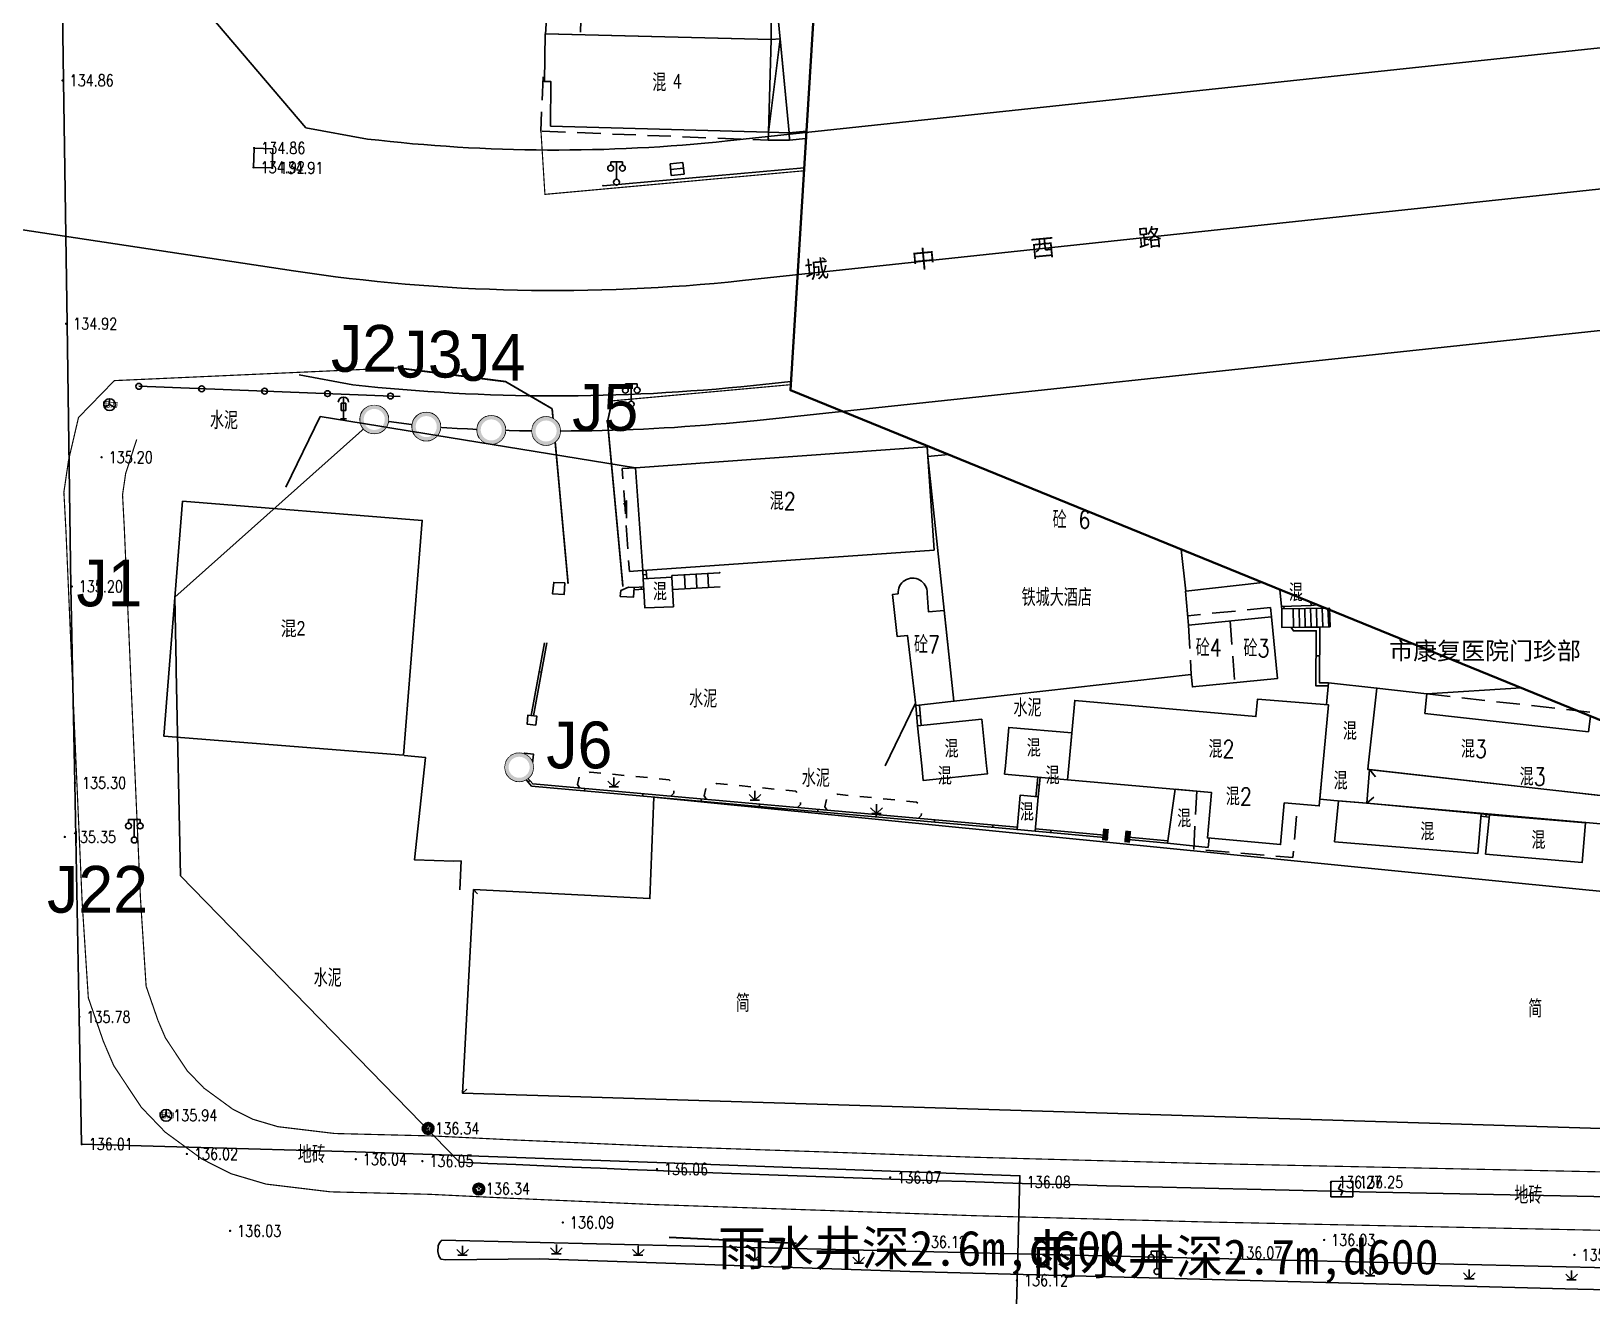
# Model space of a CAD drawing. Extents: x 529262 to 576451, y 2694391 to 2717535.
# Drawn here: x 565182.4 to 565315.7, y 2710207.3 to 2710315.3 of the extents above; entities that cross this region are included whole.
import ezdxf
from ezdxf.enums import TextEntityAlignment as Align
from ezdxf.xclip import XClip

# ---------------------------------------------------------------- set-up
doc = ezdxf.new("R2010")
doc.units = 0
doc.header["$XCLIPFRAME"] = 0
for name, pattern in [('ACAD_ISO12W100', [22, 12, -3, 0.5, -3, 0.5, -3]), ('CONTINOUS', [0]), ('X5', [3, 2, -1]), ('X6', [2, 1, -1])]:
    doc.linetypes.add(name, pattern=pattern)
doc.layers.add('ASSIST', color=7, linetype='Continuous', plot=False)
doc.layers.add('现状管道深度（物探资料）', color=2, linetype='Continuous', plot=False)
for name, color, linetype in [('COMPONENT', 8, 'Continuous'), ('DLDW', 8, 'Continuous'), ('DLSS', 4, 'Continuous'), ('GCD', 8, 'Continuous'), ('GXYZ', 8, 'Continuous'), ('JMD', 8, 'Continuous'), ('JZP', 1, 'Continuous'), ('PP-COM', 7, 'Continuous'), ('RD-中线', 40, 'Continuous'), ('RD-侧石线', 130, 'Continuous'), ('RD-红线', 7, 'Continuous'), ('ZBTZ', 8, 'Continuous'), ('ZJ', 7, 'Continuous'), ('污水管径标注_W10-', 202, 'Continuous')]:
    doc.layers.add(name, color=color, linetype=linetype)
doc.layers.add('控制界线1', color=30, linetype='ACAD_ISO12W100', lineweight=35)
doc.layers.add('规划人行道', color=130, linetype='CONTINOUS', lineweight=30)
doc.styles.add('HZ', font='rs.shx', dxfattribs={"width": 0.8, "bigfont": 'hztxt.shx'})
doc.styles.get("Standard").update_dxf_attribs({"font": '', "height": 2.5, "bigfont": 'smfs.shx'})
doc.styles.add('宋体', font='', dxfattribs={"width": 0.75})
doc.styles.add('等线体', font='simhei.ttf')
doc.styles.add('细等线体', font='', dxfattribs={"width": 0.8})
doc.styles.get('Standard').set_extended_font_data('FangSong_GB2312')
doc.styles.get('宋体').set_extended_font_data('SimSun')
doc.styles.get('细等线体').set_extended_font_data('FZXiDengXian-Z06S')

# ---------------------------------------------------------------- blocks, each defined once
blk = doc.blocks.new('JzpPoint')
at = {"layer": 'JZP', "linetype": 'Continuous'}
h = blk.add_hatch(color=7, dxfattribs=at)
edge = h.paths.add_edge_path()
edge.add_arc((0, 0), 0.05, 0, 360)
at = {"color": 7, "linetype": 'Continuous'}
for radius in [0.6, 0.45]:
    blk.add_circle((0, 0), radius, dxfattribs=at)
at = {"layer": 'JZP', "color": 7, "linetype": 'Continuous'}
blk.add_circle((0, 0), 0.05, dxfattribs=at)
at = {"color": 7, "linetype": 'Continuous'}
blk.add_wipeout([(0.6, 0), (0.599, 0.038), (0.595, 0.075), (0.589, 0.112), (0.581, 0.149), (0.571, 0.185), (0.558, 0.221), (0.543, 0.255), (0.526, 0.289), (0.507, 0.321), (0.485, 0.353), (0.462, 0.382), (0.437, 0.411), (0.411, 0.437), (0.382, 0.462), (0.353, 0.485), (0.321, 0.507), (0.289, 0.526), (0.255, 0.543), (0.221, 0.558), (0.185, 0.571), (0.149, 0.581), (0.112, 0.589), (0.075, 0.595), (0.038, 0.599), (0, 0.6), (-0.038, 0.599), (-0.075, 0.595), (-0.112, 0.589), (-0.149, 0.581), (-0.185, 0.571), (-0.221, 0.558), (-0.255, 0.543), (-0.289, 0.526), (-0.321, 0.507), (-0.353, 0.485), (-0.382, 0.462), (-0.411, 0.437), (-0.437, 0.411), (-0.462, 0.382), (-0.485, 0.353), (-0.507, 0.321), (-0.526, 0.289), (-0.543, 0.255), (-0.558, 0.221), (-0.571, 0.185), (-0.581, 0.149), (-0.589, 0.112), (-0.595, 0.075), (-0.599, 0.038), (-0.6, 0), (-0.599, -0.038), (-0.595, -0.075), (-0.589, -0.112), (-0.581, -0.149), (-0.571, -0.185), (-0.558, -0.221), (-0.543, -0.255), (-0.526, -0.289), (-0.507, -0.321), (-0.485, -0.353), (-0.462, -0.382), (-0.437, -0.411), (-0.411, -0.437), (-0.382, -0.462), (-0.353, -0.485), (-0.321, -0.507), (-0.289, -0.526), (-0.255, -0.543), (-0.221, -0.558), (-0.185, -0.571), (-0.149, -0.581), (-0.112, -0.589), (-0.075, -0.595), (-0.038, -0.599), (0, -0.6), (0.038, -0.599), (0.075, -0.595), (0.112, -0.589), (0.149, -0.581), (0.185, -0.571), (0.221, -0.558), (0.255, -0.543), (0.289, -0.526), (0.321, -0.507), (0.353, -0.485), (0.382, -0.462), (0.411, -0.437), (0.437, -0.411), (0.462, -0.382), (0.485, -0.353), (0.507, -0.321), (0.526, -0.289), (0.543, -0.255), (0.558, -0.221), (0.571, -0.185), (0.581, -0.149), (0.589, -0.112), (0.595, -0.075), (0.599, -0.038)], dxfattribs=at).dxf.layer = 'JZP'
at = {"layer": 'JZP', "linetype": 'Continuous'}
h = blk.add_hatch(color=7, dxfattribs=at)
edge = h.paths.add_edge_path()
edge.add_line((0, 0.45), (0, 0.6))
edge.add_arc((0, 0), 0.6, 90, 180)
edge.add_arc((0, 0), 0.6, 180, 360)
edge.add_arc((0, 0), 0.6, 0, 90)
edge.add_line((0, 0.6), (0, 0.45))
edge.add_arc((0, 0), 0.45, 0, 90, ccw=False)
edge.add_arc((0, 0), 0.45, -180, 0, ccw=False)
edge.add_arc((0, 0), 0.45, 90, 180, ccw=False)
blk = doc.blocks.new('A$C19FD0107')
at = {"layer": 'RD-中线', "color": 8}
blk.add_lwpolyline([(-5819, 15908.17), (-5793.21, 15904.27, 0.064158), (-5754.88, 15903.44), (-5549.42, 15925.37), (-5264.12, 15958.11)], format="xyb", dxfattribs=at)
at = {"layer": 'RD-红线', "color": 8}
for points in [[(-5792.16, 15916.49), (-5786.88, 15915.53, 0.055827), (-5756.16, 15915.37), (-5550.74, 15937.29), (-5290.79, 15967.13), (-5287.72, 15967.48)], [(-5786.31, 15891.58), (-5781.87, 15890.97, 0.043706), (-5753.61, 15891.5), (-5564.79, 15911.66)], [(-5802.87, 15852.6), (-5779.02, 15828.14, 0.394975)]]:
    blk.add_lwpolyline(points, format="xyb", dxfattribs=at)
at = {"layer": 'RD-红线', "color": 8, "linetype": 'Continuous'}
for points in [[(-5804.46, 15930.94), (-5792.16, 15916.49, 0.356504)], [(-5786.31, 15891.58), (-5803.35, 15876.41, 0.460921)]]:
    blk.add_lwpolyline(points, format="xyb", dxfattribs=at)
at = {"layer": 'RD-红线', "color": 8, "linetype": 'Continuous', "flags": 128}
blk.add_lwpolyline([(-5803.35, 15876.41), (-5803.23, 15870.61), (-5803.22, 15870.14), (-5802.87, 15852.6)], dxfattribs=at)
blk.add_lwpolyline([(-5779.02, 15828.14, 0.006446), (-5702.17, 15825.61), (-5574.94, 15823.06, -0.001406), (-5572.03, 15823), (-5568.34, 15823.82)], format="xyb", dxfattribs=at)
blk = doc.blocks.new('GC200')
at = {"linetype": 'Continuous', "const_width": 0.2, "flags": 128}
blk.add_lwpolyline([(-0.1, 0, 1), (0.1, 0, 1)], format="xyb", close=True, dxfattribs=at)
blk = doc.blocks.new('*U11')
at = {"linetype": 'Continuous'}
for points in [[(-1.14, -0.07), (-0.87, -0.76), (-1.13, 0.09)], [(-1.13, 0.09), (-0.73, -0.88), (-1.09, 0.24)], [(-0.73, -0.88), (-1.13, 0.09), (-0.87, -0.76)], [(-0.36, 0.24), (-0.55, 0.84), (-1.09, 0.24)], [(-0.73, 0.74), (-1.09, 0.24), (-0.55, 0.84)], [(-1.09, 0.24), (-0.73, 0.74), (-1.01, 0.43)], [(-0.5, -0.19), (-1.09, 0.24), (-0.73, -0.88)], [(-0.88, 0.6), (-1.01, 0.43), (-0.73, 0.74)], [(-0.55, 0.84), (-0.36, 0.24), (-0.35, 0.91)], [(-0.14, 0.93), (-0.35, 0.91), (-0.36, 0.24)], [(-0.14, 0.93), (0.09, 0.24), (0.07, 0.91)], [(0.81, 0.24), (0.07, 0.91), (0.09, 0.24)], [(0.07, 0.91), (0.81, 0.24), (0.27, 0.84)], [(0.22, -0.19), (0.45, -0.88), (0.81, 0.24)], [(0.73, 0.43), (0.27, 0.84), (0.81, 0.24)], [(0.27, 0.84), (0.73, 0.43), (0.45, 0.74)], [(0.6, 0.6), (0.45, 0.74), (0.73, 0.43)], [(0.59, -0.76), (0.81, 0.24), (0.45, -0.88)], [(0.81, 0.24), (0.59, -0.76), (0.85, 0.09)], [(0.7, -0.61), (0.85, 0.09), (0.59, -0.76)], [(0.85, 0.09), (0.7, -0.61), (0.86, -0.07)], [(-0.87, -0.76), (-1.14, -0.07), (-0.98, -0.61)], [(-1.12, -0.26), (-0.98, -0.61), (-1.14, -0.07)], [(-0.98, -0.61), (-1.12, -0.26), (-1.07, -0.44)], [(-0.73, -0.88), (-0.55, -0.98), (-0.14, -0.45)], [(-0.35, -1.05), (-0.14, -0.45), (-0.55, -0.98)], [(-0.14, -0.45), (-0.35, -1.05), (0.45, -0.88)], [(-0.14, -1.07), (0.45, -0.88), (-0.35, -1.05)], [(0.45, -0.88), (-0.14, -1.07), (0.27, -0.98)], [(0.07, -1.05), (0.27, -0.98), (-0.14, -1.07)], [(0.79, -0.44), (0.86, -0.07), (0.7, -0.61)], [(0.86, -0.07), (0.79, -0.44), (0.84, -0.26)]]:
    blk.add_solid(points, dxfattribs=at)
blk = doc.blocks.new('gcbj0112')
at = {"linetype": 'Continuous'}
for p, q in [((-1.09, 0.24), (-0.5, -0.19)), ((-0.36, 0.24), (-1.09, 0.24)), ((-0.14, 0.93), (-0.36, 0.24)), ((0.09, 0.24), (-0.14, 0.93)), ((0.81, 0.24), (0.09, 0.24)), ((0.22, -0.19), (0.81, 0.24)), ((-0.5, -0.19), (-0.73, -0.88)), ((-0.73, -0.88), (-0.14, -0.45)), ((-0.14, -0.45), (0.45, -0.88)), ((0.45, -0.88), (0.22, -0.19))]:
    blk.add_line(p, q, dxfattribs=at)
blk.add_circle((-0.14, -0.07), 1, dxfattribs=at)
for p in [(-1.09, 0.24), (-0.14, 0.93), (0.81, 0.24), (-0.73, -0.88), (0.45, -0.88)]:
    blk.add_point(p, dxfattribs=at)
blk.add_blockref('*U11', (0, 0), dxfattribs=at)
blk = doc.blocks.new('gcbj0107')
for q in [(-0.87, -0.5), (0, 1), (0.87, -0.5)]:
    blk.add_line((0, 0), q)
blk.add_circle((0, 0), 1)

msp = doc.modelspace()

# ---------------------------------------------------------------- linework, layer by layer
at = {"color": 8, "linetype": 'Continuous', "elevation": 24.55, "flags": 128}
msp.add_lwpolyline([(565214.223, 2710253.468), (565216.053, 2710253.314), (565215.121, 2710244.559), (565218.485, 2710244.458), (565219.09, 2710244.467), (565218.978, 2710241.991)], dxfattribs=at)
at = {"layer": 'ASSIST', "color": 252, "linetype": 'Continuous', "flags": 128}
for points in [[(565231.228, 2710302.148), (565248.394, 2710303.673)], [(565231.228, 2710302.148), (565248.394, 2710303.673)], [(565237.045, 2710303.021), (565238.142, 2710303.138)], [(565237.045, 2710303.021), (565238.142, 2710303.138)], [(565191.567, 2710285.012), (565213.888, 2710284.148)], [(565191.567, 2710285.012), (565213.888, 2710284.148)], [(565204.118, 2710276.388), (565207.067, 2710282.424)], [(565204.118, 2710276.388), (565207.067, 2710282.424)], [(565255.3, 2710252.594), (565257.908, 2710257.955)], [(565255.3, 2710252.594), (565257.908, 2710257.955)]]:
    msp.add_lwpolyline(points, dxfattribs=at)
msp.add_lwpolyline([(565293.323, 2710264.465), (565289.187, 2710264.404), (565289.172, 2710266.008), (565293.263, 2710266.054)], close=True, dxfattribs=at)
msp.add_lwpolyline([(565293.323, 2710264.465), (565289.187, 2710264.404), (565289.172, 2710266.008), (565293.263, 2710266.054)], close=True, dxfattribs=at)
at = {"layer": 'ASSIST', "color": 252, "linetype": 'Continuous', "elevation": 29.037, "flags": 128}
msp.add_lwpolyline([(565301.566, 2710258.738), (565309.626, 2710259.255)], dxfattribs=at)
msp.add_lwpolyline([(565301.566, 2710258.738), (565309.626, 2710259.255)], dxfattribs=at)
at = {"layer": 'ASSIST', "color": 252, "linetype": 'Continuous'}
msp.add_point((565231.228, 2710302.148), dxfattribs=at)
msp.add_point((565231.228, 2710302.148), dxfattribs=at)
at = {"layer": 'DLDW', "color": 252}
for p, q in [((565231.871, 2710303.892), (565231.871, 2710304.192)), ((565231.871, 2710304.192), (565232.871, 2710304.192)), ((565232.371, 2710302.692), (565232.371, 2710304.192)), ((565232.871, 2710304.192), (565232.871, 2710303.892)), ((565233.126, 2710284.93), (565233.126, 2710285.23)), ((565233.126, 2710285.23), (565234.126, 2710285.23)), ((565233.626, 2710283.73), (565233.626, 2710285.23)), ((565234.126, 2710285.23), (565234.126, 2710284.93)), ((565190.684, 2710247.709), (565190.684, 2710248.009)), ((565190.684, 2710248.009), (565191.684, 2710248.009)), ((565191.184, 2710246.509), (565191.184, 2710248.009)), ((565191.684, 2710248.009), (565191.684, 2710247.709)), ((565278.023, 2710210.844, 139.154), (565278.023, 2710211.144, 139.154)), ((565278.023, 2710211.144, 139.154), (565279.023, 2710211.144, 139.154)), ((565278.523, 2710209.644, 139.154), (565278.523, 2710211.144, 139.154)), ((565279.023, 2710211.144, 139.154), (565279.023, 2710210.844, 139.154))]:
    msp.add_line(p, q, dxfattribs=at)
at = {"layer": 'DLDW', "color": 252, "linetype": 'Continuous'}
for p, q in [((565236.939, 2710304.015), (565238.036, 2710304.132)), ((565237.045, 2710303.021), (565236.939, 2710304.015)), ((565236.992, 2710303.518), (565238.089, 2710303.635)), ((565238.142, 2710303.138), (565238.036, 2710304.132)), ((565209.047, 2710282.235, -661.449), (565209.047, 2710284.087, -661.449)), ((565208.797, 2710282.235, -661.449), (565209.297, 2710282.235, -661.449))]:
    msp.add_line(p, q, dxfattribs=at)
at = {"layer": 'DLDW', "color": 252, "linetype": 'Continuous', "elevation": -661.449}
msp.add_lwpolyline([(565208.854, 2710283.565), (565209.24, 2710283.565), (565209.24, 2710282.948), (565208.854, 2710282.948)], close=True, dxfattribs=at)
at = {"layer": 'DLDW', "color": 252}
for centre in [(565231.871, 2710303.642), (565232.871, 2710303.642), (565232.371, 2710302.442), (565233.126, 2710284.68), (565234.126, 2710284.68), (565233.626, 2710283.48), (565190.684, 2710247.459), (565191.684, 2710247.459), (565191.184, 2710246.259), (565278.023, 2710210.594, 139.154), (565278.523, 2710209.394, 139.154), (565279.023, 2710210.594, 139.154)]:
    msp.add_circle(centre, 0.25, dxfattribs=at)
at = {"layer": 'DLDW', "color": 252, "linetype": 'Continuous'}
msp.add_ellipse((565209.049, 2710283.648, -661.449), major_axis=(0.442, 0), ratio=1, start_param=0, end_param=3.1415926, dxfattribs=at)
at = {"layer": 'DLSS', "linetype": 'Continuous', "const_width": 0.1}
for points in [[(565225.916, 2710306.806), (565226.254, 2710301.407), (565248.378, 2710303.421)], [(565247.249, 2710285.152), (565231.99, 2710283.769)]]:
    msp.add_lwpolyline(points, dxfattribs=at)
at = {"layer": 'DLSS', "linetype": 'Continuous', "const_width": 0.15, "elevation": 135.147, "flags": 128}
msp.add_lwpolyline([(565231.99, 2710283.769), (565231.6, 2710281.989), (565232.914, 2710267.897)], dxfattribs=at)
at = {"layer": 'DLSS', "linetype": 'X6', "elevation": 135.744, "flags": 128}
for points in [[(565229.243, 2710250.693), (565229.04, 2710250.994), (565229.205, 2710251.735), (565230.11, 2710252.064), (565236.86, 2710251.406), (565237.289, 2710250.959), (565237.272, 2710250.254), (565236.993, 2710249.999)], [(565240.055, 2710249.725), (565239.858, 2710250.019), (565240.022, 2710250.759), (565240.928, 2710251.088), (565247.678, 2710250.43), (565248.107, 2710249.983), (565248.09, 2710249.278), (565247.818, 2710249.03)], [(565250.359, 2710248.803), (565250.166, 2710249.089), (565250.331, 2710249.83), (565251.236, 2710250.159), (565257.986, 2710249.501), (565258.415, 2710249.054), (565258.398, 2710248.349), (565258.134, 2710248.107)]]:
    msp.add_lwpolyline(points, dxfattribs=at)
at = {"layer": 'GXYZ', "linetype": 'Continuous', "flags": 128}
msp.add_lwpolyline([(565293.384, 2710217.096), (565295.239, 2710217.106), (565295.239, 2710215.791), (565293.384, 2710215.781)], close=True, dxfattribs=at)
msp.add_lwpolyline([(565294.218, 2710216.879), (565294.027, 2710216.467), (565294.409, 2710216.29), (565294.218, 2710215.879)], dxfattribs=at)
at = {"layer": 'JMD', "linetype": 'Continuous'}
for p, q in [((565246.346, 2710314.697), (565245.361, 2710306.712)), ((565234.628, 2710268.919, -4.091), (565234.927, 2710268.937, -4.091)), ((565241.167, 2710269.087, -4.091), (565237.085, 2710268.861, -4.091)), ((565238.171, 2710268.922, -4.091), (565238.237, 2710267.723, -4.091)), ((565239.17, 2710268.977, -4.091), (565239.236, 2710267.778, -4.091)), ((565240.168, 2710269.032, -4.091), (565240.234, 2710267.834, -4.091)), ((565234.481, 2710267.86), (565234.492, 2710267.66)), ((565241.233, 2710267.889, 131.56), (565237.151, 2710267.663, -4.091)), ((565289.172, 2710266.008), (565293.263, 2710266.054)), ((565289.187, 2710264.404), (565289.172, 2710266.008)), ((565290.187, 2710264.419), (565290.161, 2710266.019)), ((565290.687, 2710264.426), (565290.655, 2710266.025)), ((565291.187, 2710264.434), (565291.149, 2710266.03)), ((565291.687, 2710264.441), (565291.644, 2710266.036)), ((565292.187, 2710264.448), (565292.138, 2710266.041)), ((565292.687, 2710264.456), (565292.633, 2710266.047)), ((565293.186, 2710264.463), (565293.127, 2710266.052)), ((565293.323, 2710264.465), (565289.187, 2710264.404)), ((565225.771, 2710260.619), (565225.968, 2710260.583)), ((565258.307, 2710256.901, 135.902), (565258.009, 2710256.875, 135.902)), ((565296.679, 2710252.275), (565297.187, 2710251.656)), ((565268.476, 2710250.946), (565268.276, 2710250.963)), ((565229.631, 2710250.457), (565229.649, 2710250.656)), ((565234.611, 2710250.012), (565234.629, 2710250.211)), ((565239.591, 2710249.566), (565239.609, 2710249.765)), ((565296.435, 2710249.399), (565297.047, 2710249.913)), ((565244.571, 2710249.12), (565244.589, 2710249.319)), ((565249.551, 2710248.675), (565249.569, 2710248.874)), ((565254.531, 2710248.229), (565254.549, 2710248.428)), ((565306.624, 2710248.441), (565306.604, 2710248.242)), ((565259.512, 2710247.783), (565259.529, 2710247.982)), ((565264.492, 2710247.338), (565264.509, 2710247.537)), ((565269.472, 2710246.892), (565269.49, 2710247.091)), ((565279.432, 2710246.001), (565279.45, 2710246.2)), ((565220.164, 2710242.026, 24.55), (565220.498, 2710241.654, 24.55)), ((565219.225, 2710224.629, 24.55), (565219.597, 2710224.963, 24.55))]:
    msp.add_line(p, q, dxfattribs=at)
at = {"layer": 'JMD', "linetype": 'X5'}
msp.add_line((565288.218, 2710266.107, 135639.687), (565281.151, 2710265.415, 135639.687), dxfattribs=at)
at = {"layer": 'JMD', "linetype": 'Continuous', "flags": 128}
for points in [[(565245.577, 2710314.623), (565245.584, 2710323.689), (565229.502, 2710324.033), (565229.421, 2710320.248), (565226.58, 2710320.402), (565226.325, 2710315.504), (565226.315, 2710315.124)], [(565226.717, 2710307.22), (565226.77, 2710311.045), (565226.211, 2710311.046), (565226.277, 2710315.125), (565245.577, 2710314.623), (565245.361, 2710306.712)], [(565245.577, 2710314.623), (565246.346, 2710314.697), (565247.12, 2710306.664), (565245.361, 2710306.712)], [(565201.421, 2710305.361), (565201.376, 2710303.713), (565202.971, 2710303.661), (565203.016, 2710305.309)], [(565268.386, 2710249.937), (565268.128, 2710247.012), (565266.574, 2710247.151), (565266.833, 2710250.076)]]:
    msp.add_lwpolyline(points, close=True, dxfattribs=at)
at = {"layer": 'JMD', "linetype": 'X5', "flags": 128}
for points, elevation in [([(565229.421, 2710320.248), (565229.285, 2710315.047)], -852.009), ([(565233.99, 2710278.036), (565232.858, 2710277.98), (565233.469, 2710269.192), (565234.607, 2710269.271)], 29.81), ([(565288.218, 2710266.107), (565288.296, 2710265.311)], 135639.687), ([(565301.566, 2710258.738), (565315.588, 2710257.172)], 29.037), ([(565281.914, 2710250.422), (565281.669, 2710245.47), (565290.135, 2710244.765), (565290.524, 2710249.334)], 105.555)]:
    msp.add_lwpolyline(points, dxfattribs=dict(at, elevation=elevation))
at = {"layer": 'JMD', "linetype": 'Continuous', "flags": 128}
for points in [[(565249.184, 2710316.464), (565246.206, 2710316.149), (565247.12, 2710306.664), (565248.587, 2710306.806)], [(565280.602, 2710271.076), (565280.998, 2710267.511), (565280.947, 2710267.505), (565281.229, 2710264.619), (565288.296, 2710265.311), (565288.812, 2710260.041), (565281.546, 2710259.329), (565281.443, 2710260.384), (565261.179, 2710258.103), (565258.965, 2710279.004), (565260.678, 2710279.191)], [(565287.555, 2710268.244), (565280.998, 2710267.515), (565280.602, 2710271.076)], [(565234.703, 2710267.672), (565233.857, 2710267.626)], [(565234.691, 2710267.872), (565233.868, 2710267.827)], [(565291.65, 2710266.577), (565291.693, 2710266.297), (565289.17, 2710266.211), (565289.009, 2710267.652)], [(565289.17, 2710266.211), (565289.172, 2710266.008)], [(565289.37, 2710266.213), (565289.372, 2710266.01)], [(565292.192, 2710266.356), (565291.692, 2710266.3), (565291.65, 2710266.577)], [(565226.226, 2710263.101), (565225.089, 2710256.895)], [(565226.426, 2710263.095), (565225.289, 2710256.875)], [(565268.187, 2710249.955), (565268.336, 2710251.635)], [(565268.386, 2710249.937), (565268.535, 2710251.618)], [(565306.888, 2710248.213), (565306.178, 2710248.285)], [(565306.908, 2710248.412), (565306.198, 2710248.484)], [(565268.128, 2710247.012), (565274.342, 2710246.456)], [(565268.146, 2710247.211), (565274.36, 2710246.655)], [(565275.747, 2710246.33), (565279.432, 2710246.001)], [(565275.765, 2710246.53), (565279.45, 2710246.2)]]:
    msp.add_lwpolyline(points, dxfattribs=at)
at = {"layer": 'JMD', "linetype": 'X5'}
msp.add_lwpolyline([(565226.095, 2710311.454), (565225.896, 2710306.807)], dxfattribs=at)
at = {"layer": 'JMD', "linetype": 'X5', "flags": 128}
for points in [[(565245.361, 2710306.712), (565245.327, 2710306.035), (565225.896, 2710306.807)], [(565247.147, 2710306.045), (565245.327, 2710306.035), (565245.361, 2710306.712)], [(565248.548, 2710306.179), (565247.147, 2710306.045), (565247.12, 2710306.664)], [(565258.965, 2710279.004), (565258.885, 2710279.921)], [(565281.229, 2710264.619), (565281.443, 2710260.384)], [(565284.763, 2710264.965), (565285.179, 2710259.685)]]:
    msp.add_lwpolyline(points, dxfattribs=at)
at = {"layer": 'JMD', "linetype": 'Continuous'}
msp.add_lwpolyline([(565248.587, 2710306.806), (565247.12, 2710306.664)], dxfattribs=at)
at = {"layer": 'JMD', "linetype": 'Continuous', "flags": 128}
for points, elevation in [([(565259.501, 2710271.002), (565234.607, 2710269.271), (565233.99, 2710278.036), (565258.91, 2710279.836)], 135.639), ([(565214.165, 2710253.49), (565193.703, 2710255.132), (565195.313, 2710275.194), (565215.776, 2710273.552)], 24.55), ([(565227.96, 2710268.217), (565227.909, 2710267.233), (565226.895, 2710267.287), (565227.005, 2710268.264)], 27.623), ([(565237.093, 2710268.714), (565237.233, 2710266.179), (565234.798, 2710266.081), (565234.649, 2710268.567)], 131.51), ([(565233.868, 2710267.827), (565233.399, 2710267.851), (565232.724, 2710267.565), (565232.681, 2710267.066), (565233.825, 2710267.006)], 28.911), ([(565225.488, 2710256.079), (565224.729, 2710256.153), (565224.802, 2710256.923), (565225.561, 2710256.849)], 26.431), ([(565319.901, 2710249.66), (565319.704, 2710247.909), (565319.656, 2710247.357), (565296.435, 2710249.399), (565296.679, 2710252.275)], 135636.905), ([(565329.301, 2710240.368), (565318.016, 2710241.716), (565235.558, 2710249.927), (565235.218, 2710241.253), (565220.164, 2710242.026), (565219.225, 2710224.629), (565427.486, 2710218.163), (565439.689, 2710227.743), (565444.255, 2710244.389), (565422.632, 2710246.536), (565418.603, 2710234.186)], 24.55), ([(565282.897, 2710245.608), (565282.984, 2710246.417), (565282.837, 2710246.433), (565283.184, 2710250.309), (565280.065, 2710250.588), (565279.432, 2710246.001)], 105.555), ([(565305.914, 2710245.1), (565293.694, 2710246.115), (565294.024, 2710249.601), (565296.435, 2710249.399), (565306.198, 2710248.484)], 135.805), ([(565306.575, 2710245.04), (565306.908, 2710248.412), (565315.11, 2710247.737), (565314.825, 2710244.335)], 25.288)]:
    msp.add_lwpolyline(points, close=True, dxfattribs=dict(at, elevation=elevation))
for points, elevation in [([(565234.607, 2710269.271), (565234.649, 2710268.567)], 135.639), ([(565234.906, 2710269.289), (565234.948, 2710268.585)], 135.639), ([(565237.085, 2710268.861), (565237.093, 2710268.714)], -4.091), ([(565258.893, 2710267.345), (565259.011, 2710265.75), (565260.357, 2710265.866), (565261.179, 2710258.103), (565257.934, 2710257.738), (565257.231, 2710263.725), (565256.332, 2710263.642), (565255.932, 2710267.225), (565256.428, 2710267.28)], 135.403), ([(565293.151, 2710259.427), (565292.094, 2710259.42), (565292.131, 2710264.132), (565290.172, 2710264.113), (565289.978, 2710264.412)], 135637.064), ([(565293.175, 2710259.677), (565292.396, 2710259.686), (565292.434, 2710264.435), (565290.334, 2710264.415)], 135637.064), ([(565292.114, 2710261.98), (565292.414, 2710261.977)], 135637.064), ([(565292.692, 2710252.594), (565293.167, 2710257.812), (565293, 2710257.828), (565293.175, 2710259.677), (565297.312, 2710259.228), (565296.564, 2710252.594)], 135.975), ([(565315.545, 2710256.845), (565315.37, 2710255.504), (565301.412, 2710257.077), (565301.566, 2710258.738), (565297.312, 2710259.228), (565296.564, 2710252.594)], 29.037), ([(565258.084, 2710256.012), (565257.934, 2710257.738)], 135.902), ([(565258.382, 2710256.038), (565258.232, 2710257.764)], 135.902), ([(565292.692, 2710252.594), (565293.167, 2710257.812), (565287.112, 2710258.294), (565286.97, 2710256.801), (565271.496, 2710258.186), (565270.995, 2710252.594)], 135.975), ([(565258.438, 2710252.594), (565258.084, 2710256.012), (565263.554, 2710256.579), (565263.967, 2710252.594)], 135.902), ([(565265.573, 2710252.594), (565265.867, 2710255.879), (565271.246, 2710255.404), (565270.995, 2710252.594)], 135.975), ([(565263.967, 2710252.594), (565264.039, 2710251.898), (565258.569, 2710251.331), (565258.438, 2710252.594)], 135.902), ([(565270.995, 2710252.594), (565270.889, 2710251.41), (565265.51, 2710251.885), (565265.573, 2710252.594)], 135.975), ([(565270.995, 2710252.594), (565270.889, 2710251.41), (565283.184, 2710250.309), (565282.837, 2710246.433), (565289.081, 2710245.866), (565289.398, 2710249.43), (565292.381, 2710249.176), (565292.692, 2710252.594)], 135.975), ([(565296.564, 2710252.594), (565296.53, 2710252.292), (565296.679, 2710252.275), (565296.435, 2710249.399), (565293.928, 2710249.609), (565292.433, 2710249.751), (565292.692, 2710252.594)], 135.975), ([(565296.564, 2710252.594), (565296.53, 2710252.292), (565318.953, 2710249.767), (565319.272, 2710252.594)], 29.037)]:
    msp.add_lwpolyline(points, dxfattribs=dict(at, elevation=elevation))
at = {"layer": 'JMD', "const_width": 1}
for points in [[(565273.872, 2710246.737), (565274.37, 2710246.688)], [(565275.773, 2710246.567), (565276.271, 2710246.518)]]:
    msp.add_lwpolyline(points, dxfattribs=at)
at = {"layer": 'JMD', "linetype": 'Continuous'}
msp.add_ellipse((565257.659, 2710267.394, 135.577), major_axis=(0, 1.235), ratio=1, start_param=4.6732128, end_param=7.9458778, dxfattribs=at)
msp.add_point((565241.167, 2710269.087, -4.091), dxfattribs=at)
msp.add_point((565241.167, 2710269.087, -4.091), dxfattribs=at)
at = {"layer": 'JZP', "color": 252, "linetype": 'Continuous'}
for centre in [(565211.679, 2710282.181), (565216.121, 2710281.571), (565221.673, 2710281.286), (565226.355, 2710281.195), (565224.052, 2710252.469)]:
    msp.add_circle(centre, 1.2, dxfattribs=at)
at = {"layer": 'RD-侧石线', "color": 252}
msp.add_lwpolyline([(565205.269, 2710285.983), (565209.859, 2710285.14, 0.0539393), (565244.065, 2710285.09), (565247.267, 2710285.432)], format="xyb", dxfattribs=at)
msp.add_lwpolyline([(565205.269, 2710285.983), (565209.859, 2710285.14, 0.0539393), (565244.065, 2710285.09), (565247.267, 2710285.432)], format="xyb", dxfattribs=at)
msp.add_lwpolyline([(565205.269, 2710285.983), (565209.859, 2710285.14, 0.0539393), (565244.065, 2710285.09), (565247.267, 2710285.432)], format="xyb", dxfattribs=at)
at = {"layer": 'ZBTZ'}
for p, q in [((565231.636, 2710251.288), (565232.136, 2710250.788)), ((565232.136, 2710250.788), (565232.136, 2710251.588)), ((565232.136, 2710250.788), (565232.636, 2710251.288)), ((565231.736, 2710250.788), (565232.536, 2710250.788)), ((565243.687, 2710250.152), (565244.187, 2710249.652)), ((565243.787, 2710249.652), (565244.587, 2710249.652)), ((565244.187, 2710249.652), (565244.187, 2710250.452)), ((565244.187, 2710249.652), (565244.687, 2710250.152)), ((565254.069, 2710249.016), (565254.569, 2710248.516)), ((565254.169, 2710248.516), (565254.969, 2710248.516)), ((565254.569, 2710248.516), (565254.569, 2710249.316)), ((565254.569, 2710248.516), (565255.069, 2710249.016)), ((565218.727, 2710211.285), (565219.227, 2710210.785)), ((565219.227, 2710210.785), (565219.227, 2710211.585)), ((565219.227, 2710210.785), (565219.727, 2710211.285)), ((565226.729, 2710211.418), (565227.229, 2710210.918)), ((565226.829, 2710210.918), (565227.629, 2710210.918)), ((565227.229, 2710210.918), (565227.229, 2710211.718)), ((565227.229, 2710210.918), (565227.729, 2710211.418)), ((565233.727, 2710211.285), (565234.227, 2710210.785)), ((565234.227, 2710210.785), (565234.227, 2710211.585)), ((565234.227, 2710210.785), (565234.727, 2710211.285)), ((565243.672, 2710210.889), (565244.172, 2710210.389)), ((565244.172, 2710210.389), (565244.172, 2710211.189)), ((565244.172, 2710210.389), (565244.672, 2710210.889)), ((565253.056, 2710210.123), (565253.056, 2710210.923)), ((565218.827, 2710210.785), (565219.627, 2710210.785)), ((565233.827, 2710210.785), (565234.627, 2710210.785)), ((565243.772, 2710210.389), (565244.572, 2710210.389)), ((565252.556, 2710210.623), (565253.056, 2710210.123)), ((565252.656, 2710210.123), (565253.456, 2710210.123)), ((565253.056, 2710210.123), (565253.556, 2710210.623)), ((565268.099, 2710210.284), (565268.599, 2710209.784)), ((565268.199, 2710209.784), (565268.999, 2710209.784)), ((565268.599, 2710209.784), (565268.599, 2710210.584)), ((565268.599, 2710209.784), (565269.099, 2710210.284)), ((565296.728, 2710209.036), (565296.728, 2710209.836)), ((565305.197, 2710208.773), (565305.197, 2710209.573)), ((565296.228, 2710209.536), (565296.728, 2710209.036)), ((565296.328, 2710209.036), (565297.128, 2710209.036)), ((565296.728, 2710209.036), (565297.228, 2710209.536)), ((565304.697, 2710209.273), (565305.197, 2710208.773)), ((565304.797, 2710208.773), (565305.597, 2710208.773)), ((565305.197, 2710208.773), (565305.697, 2710209.273)), ((565313.426, 2710209.175), (565313.926, 2710208.675)), ((565313.526, 2710208.675), (565314.326, 2710208.675)), ((565313.926, 2710208.675), (565313.926, 2710209.475)), ((565313.926, 2710208.675), (565314.426, 2710209.175))]:
    msp.add_line(p, q, dxfattribs=at)
at = {"layer": 'ZBTZ', "linetype": 'Continuous', "flags": 128}
for points in [[(565217.386, 2710212.032), (565217.239, 2710211.84), (565217.135, 2710211.589), (565217.113, 2710211.109), (565217.202, 2710210.729), (565217.369, 2710210.445)], [(565325.48, 2710209.519), (565217.463, 2710212.072), (565217.386, 2710212.032)], [(565217.369, 2710210.445), (565217.782, 2710210.392), (565225.749, 2710210.477), (565257.404, 2710209.391), (565314.474, 2710207.888), (565325.251, 2710207.675)]]:
    msp.add_lwpolyline(points, dxfattribs=at)
at = {"layer": 'ZBTZ', "linetype": 'Continuous'}
for centre in [(565191.567, 2710285.012), (565196.941, 2710284.804), (565202.316, 2710284.596), (565207.69, 2710284.388)]:
    msp.add_circle(centre, 0.25, dxfattribs=at)
at = {"layer": '规划人行道'}
msp.add_line((565236.865, 2710212.329), (565247.728, 2710211.808), dxfattribs=at)
msp.add_line((565236.865, 2710212.329), (565247.728, 2710211.808), dxfattribs=at)
msp.add_line((565236.865, 2710212.329), (565247.728, 2710211.808), dxfattribs=at)

# ---------------------------------------------------------------- block references
at = {"layer": 'COMPONENT', "linetype": 'Continuous', "xscale": 0.5, "yscale": 0.5}
for name, p in [('gcbj0107', (565189.077, 2710283.448)), ('gcbj0107', (565193.905, 2710222.736)), ('gcbj0112', (565216.351, 2710221.648, 0.295)), ('gcbj0112', (565220.672, 2710216.475, 0.295))]:
    msp.add_blockref(name, p, dxfattribs=at)
at = {"layer": 'GCD', "linetype": 'Continuous'}
ref = msp.add_blockref('GC200', (565185.06, 2710311.138, 134.86), dxfattribs=dict(at, xscale=0.5, yscale=0.5, zscale=0.5))
ref.add_attrib('height', '134.86', dxfattribs={"linetype": 'Continuous', "height": 1, "style": 'HZ', "width": 0.8}).set_placement((565185.66, 2710311.138, 134.86), align=Align.MIDDLE_LEFT)
ref = msp.add_blockref('GC200', (565201.417, 2710305.364, 134.859), dxfattribs=dict(at, xscale=0.5, yscale=0.5, zscale=0.5))
ref.add_attrib('height', '134.86', dxfattribs={"linetype": 'Continuous', "height": 1, "style": 'HZ', "width": 0.8}).set_placement((565202.017, 2710305.364, 134.859), align=Align.MIDDLE_LEFT)
ref = msp.add_blockref('GC200', (565201.372, 2710303.716, 134.919), dxfattribs=dict(at, xscale=0.5, yscale=0.5, zscale=0.5))
ref.add_attrib('height', '134.92', dxfattribs={"linetype": 'Continuous', "height": 1, "style": 'HZ', "width": 0.8}).set_placement((565201.972, 2710303.716, 134.919), align=Align.MIDDLE_LEFT)
ref = msp.add_blockref('GC200', (565202.967, 2710303.664, 134.905), dxfattribs=dict(at, xscale=0.5, yscale=0.5, zscale=0.5))
ref.add_attrib('height', '134.91', dxfattribs={"linetype": 'Continuous', "height": 1, "style": 'HZ', "width": 0.8}).set_placement((565203.567, 2710303.664, 134.905), align=Align.MIDDLE_LEFT)
ref = msp.add_blockref('GC200', (565185.361, 2710290.355, 134.92), dxfattribs=dict(at, xscale=0.5, yscale=0.5, zscale=0.5))
ref.add_attrib('height', '134.92', dxfattribs={"linetype": 'Continuous', "height": 1, "style": 'HZ', "width": 0.8}).set_placement((565185.961, 2710290.355, 134.92), align=Align.MIDDLE_LEFT)
ref = msp.add_blockref('GC200', (565188.394, 2710278.95, 135.199), dxfattribs=dict(at, xscale=0.5, yscale=0.5, zscale=0.5))
ref.add_attrib('height', '135.20', dxfattribs={"linetype": 'Continuous', "height": 1, "style": 'HZ', "width": 0.8}).set_placement((565188.994, 2710278.95, 135.199), align=Align.MIDDLE_LEFT)
ref = msp.add_blockref('GC200', (565185.846, 2710267.917, 135.2), dxfattribs=dict(at, xscale=0.5, yscale=0.5, zscale=0.5))
ref.add_attrib('height', '135.20', dxfattribs={"linetype": 'Continuous', "height": 1, "style": 'HZ', "width": 0.8}).set_placement((565186.446, 2710267.917, 135.2), align=Align.MIDDLE_LEFT)
ref = msp.add_blockref('GC200', (565186.118, 2710251.135, 135.3), dxfattribs=dict(at, xscale=0.5, yscale=0.5, zscale=0.5))
ref.add_attrib('height', '135.30', dxfattribs={"linetype": 'Continuous', "height": 1, "style": 'HZ', "width": 0.8}).set_placement((565186.718, 2710251.135, 135.3), align=Align.MIDDLE_LEFT)
ref = msp.add_blockref('GC200', (565185.251, 2710246.517, 135.346), dxfattribs=dict(at, xscale=0.5, yscale=0.5, zscale=0.5))
ref.add_attrib('height', '135.35', dxfattribs={"linetype": 'Continuous', "height": 1, "style": 'HZ', "width": 0.8}).set_placement((565185.851, 2710246.517, 135.346), align=Align.MIDDLE_LEFT)
ref = msp.add_blockref('GC200', (565186.494, 2710231.148, 135.78), dxfattribs=dict(at, xscale=0.5, yscale=0.5, zscale=0.5))
ref.add_attrib('height', '135.78', dxfattribs={"linetype": 'Continuous', "height": 1, "style": 'HZ', "width": 0.8}).set_placement((565187.094, 2710231.148, 135.78), align=Align.MIDDLE_LEFT)
ref = msp.add_blockref('GC200', (565193.909, 2710222.738, 135.944), dxfattribs=dict(at, xscale=0.5, yscale=0.5, zscale=0.5))
ref.add_attrib('height', '135.94', dxfattribs={"linetype": 'Continuous', "height": 1, "style": 'HZ', "width": 0.8}).set_placement((565194.509, 2710222.738, 135.944), align=Align.MIDDLE_LEFT)
ref = msp.add_blockref('GC200', (565216.286, 2710221.62, 136.336), dxfattribs=dict(at, xscale=0.5, yscale=0.5, zscale=0.5))
ref.add_attrib('height', '136.34', dxfattribs={"linetype": 'Continuous', "height": 1, "style": 'HZ', "width": 0.8}).set_placement((565216.886, 2710221.62, 136.336), align=Align.MIDDLE_LEFT)
ref = msp.add_blockref('GC200', (565186.694, 2710220.279, 136.01), dxfattribs=dict(at, xscale=0.5, yscale=0.5, zscale=0.5))
ref.add_attrib('height', '136.01', dxfattribs={"linetype": 'Continuous', "height": 1, "style": 'HZ', "width": 0.8}).set_placement((565187.294, 2710220.279, 136.01), align=Align.MIDDLE_LEFT)
ref = msp.add_blockref('GC200', (565195.68, 2710219.438, 136.02), dxfattribs=dict(at, xscale=0.5, yscale=0.5, zscale=0.5))
ref.add_attrib('height', '136.02', dxfattribs={"linetype": 'Continuous', "height": 1, "style": 'HZ', "width": 0.8}).set_placement((565196.28, 2710219.438, 136.02), align=Align.MIDDLE_LEFT)
ref = msp.add_blockref('GC200', (565210.104, 2710218.99, 136.04), dxfattribs=dict(at, xscale=0.5, yscale=0.5, zscale=0.5))
ref.add_attrib('height', '136.04', dxfattribs={"linetype": 'Continuous', "height": 1, "style": 'HZ', "width": 0.8}).set_placement((565210.704, 2710218.99, 136.04), align=Align.MIDDLE_LEFT)
ref = msp.add_blockref('GC200', (565215.787, 2710218.829, 136.05), dxfattribs=dict(at, xscale=0.5, yscale=0.5, zscale=0.5))
ref.add_attrib('height', '136.05', dxfattribs={"linetype": 'Continuous', "height": 1, "style": 'HZ', "width": 0.8}).set_placement((565216.387, 2710218.829, 136.05), align=Align.MIDDLE_LEFT)
ref = msp.add_blockref('GC200', (565235.826, 2710218.145, 136.06), dxfattribs=dict(at, xscale=0.5, yscale=0.5, zscale=0.5))
ref.add_attrib('height', '136.06', dxfattribs={"linetype": 'Continuous', "height": 1, "style": 'HZ', "width": 0.8}).set_placement((565236.426, 2710218.145, 136.06), align=Align.MIDDLE_LEFT)
ref = msp.add_blockref('GC200', (565255.741, 2710217.436, 136.07), dxfattribs=dict(at, xscale=0.5, yscale=0.5, zscale=0.5))
ref.add_attrib('height', '136.07', dxfattribs={"linetype": 'Continuous', "height": 1, "style": 'HZ', "width": 0.8}).set_placement((565256.341, 2710217.436, 136.07), align=Align.MIDDLE_LEFT)
ref = msp.add_blockref('GC200', (565220.609, 2710216.478, 136.341), dxfattribs=dict(at, xscale=0.5, yscale=0.5, zscale=0.5))
ref.add_attrib('height', '136.34', dxfattribs={"linetype": 'Continuous', "height": 1, "style": 'HZ', "width": 0.8}).set_placement((565221.209, 2710216.478, 136.341), align=Align.MIDDLE_LEFT)
ref = msp.add_blockref('GC200', (565266.797, 2710217.039, 136.08), dxfattribs=dict(at, xscale=0.5, yscale=0.5, zscale=0.5))
ref.add_attrib('height', '136.08', dxfattribs={"linetype": 'Continuous', "height": 1, "style": 'HZ', "width": 0.8}).set_placement((565267.397, 2710217.039, 136.08), align=Align.MIDDLE_LEFT)
ref = msp.add_blockref('GC200', (565293.381, 2710217.029, 136.267), dxfattribs=dict(at, xscale=0.5, yscale=0.5, zscale=0.5))
ref.add_attrib('height', '136.27', dxfattribs={"linetype": 'Continuous', "height": 1, "style": 'HZ', "width": 0.8}).set_placement((565293.981, 2710217.029, 136.267), align=Align.MIDDLE_LEFT)
ref = msp.add_blockref('GC200', (565295.177, 2710217.039, 136.253), dxfattribs=dict(at, xscale=0.5, yscale=0.5, zscale=0.5))
ref.add_attrib('height', '136.25', dxfattribs={"linetype": 'Continuous', "height": 1, "style": 'HZ', "width": 0.8}).set_placement((565295.777, 2710217.039, 136.253), align=Align.MIDDLE_LEFT)
ref = msp.add_blockref('GC200', (565227.786, 2710213.585, 136.09), dxfattribs=dict(at, xscale=0.5, yscale=0.5, zscale=0.5))
ref.add_attrib('height', '136.09', dxfattribs={"linetype": 'Continuous', "height": 1, "style": 'HZ', "width": 0.8}).set_placement((565228.386, 2710213.585, 136.09), align=Align.MIDDLE_LEFT)
ref = msp.add_blockref('GC200', (565199.366, 2710212.869, 136.028), dxfattribs=dict(at, xscale=0.5, yscale=0.5, zscale=0.5))
ref.add_attrib('height', '136.03', dxfattribs={"linetype": 'Continuous', "height": 1, "style": 'HZ', "width": 0.8}).set_placement((565199.966, 2710212.869, 136.028), align=Align.MIDDLE_LEFT)
ref = msp.add_blockref('GC200', (565257.926, 2710211.929, 136.122), dxfattribs=dict(at, xscale=0.5, yscale=0.5, zscale=0.5))
ref.add_attrib('height', '136.12', dxfattribs={"linetype": 'Continuous', "height": 1, "style": 'HZ', "width": 0.8}).set_placement((565258.526, 2710211.929, 136.122), align=Align.MIDDLE_LEFT)
ref = msp.add_blockref('GC200', (565292.797, 2710212.092, 136.028), dxfattribs=dict(at, xscale=0.5, yscale=0.5, zscale=0.5))
ref.add_attrib('height', '136.03', dxfattribs={"linetype": 'Continuous', "height": 1, "style": 'HZ', "width": 0.8}).set_placement((565293.397, 2710212.092, 136.028), align=Align.MIDDLE_LEFT)
ref = msp.add_blockref('GC200', (565284.857, 2710211, 136.067), dxfattribs=dict(at, xscale=0.5, yscale=0.5, zscale=0.5))
ref.add_attrib('height', '136.07', dxfattribs={"linetype": 'Continuous', "height": 1, "style": 'HZ', "width": 0.8}).set_placement((565285.457, 2710211, 136.067), align=Align.MIDDLE_LEFT)
ref = msp.add_blockref('GC200', (565314.173, 2710210.82, 135.992), dxfattribs=dict(at, xscale=0.5, yscale=0.5, zscale=0.5))
ref.add_attrib('height', '135.99', dxfattribs={"linetype": 'Continuous', "height": 1, "style": 'HZ', "width": 0.8}).set_placement((565314.773, 2710210.82, 135.992), align=Align.MIDDLE_LEFT)
ref = msp.add_blockref('GC200', (565266.566, 2710208.645, 136.116), dxfattribs=dict(at, xscale=0.5, yscale=0.5, zscale=0.5))
ref.add_attrib('height', '136.12', dxfattribs={"linetype": 'Continuous', "height": 1, "style": 'HZ', "width": 0.8}).set_placement((565267.166, 2710208.645, 136.116), align=Align.MIDDLE_LEFT)

# ---------------------------------------------------------------- texts
at = {"layer": 'GXYZ', "linetype": 'Continuous', "style": '宋体'}
for p in [(565189.121, 2710283.498), (565193.949, 2710222.786)]:
    msp.add_text('电力', height=0.5, dxfattribs=at).set_placement(p, align=Align.MIDDLE)
at = {"layer": 'JMD', "linetype": 'Continuous', "style": 'HZ', "width": 0.8}
for s, p in [('混', (565236.622, 2710310.963)), ('1', (565233.693, 2710274.485)), ('混2', (565247.677, 2710275.204)), ('砼', (565270.814, 2710273.622)), ('混', (565236.676, 2710267.473, -4.091)), ('混', (565290.992, 2710267.398)), ('砼7', (565260, 2710262.95)), ('砼4', (565284.059, 2710262.687)), ('砼3', (565288.138, 2710262.639)), ('混', (565295.599, 2710255.561)), ('混', (565261.581, 2710254.045)), ('混', (565268.598, 2710254.119)), ('混2', (565285.149, 2710254.024)), ('混3', (565306.708, 2710254.032)), ('混', (565261.005, 2710251.727)), ('混', (565270.207, 2710251.764)), ('混3', (565311.724, 2710251.661)), ('混', (565294.803, 2710251.318)), ('混2', (565286.63, 2710249.97)), ('混', (565268.013, 2710248.656)), ('混', (565281.446, 2710248.092)), ('混', (565302.215, 2710246.976)), ('混', (565311.7, 2710246.243))]:
    msp.add_text(s, height=1.5, rotation=0.00008, dxfattribs=at).set_placement(p, align=Align.MIDDLE_RIGHT)
for s, height, p in [('4', 1.2, (565237.138, 2710311.064)), ('6', 1.5, (565271.814, 2710273.622))]:
    msp.add_text(s, height=height, rotation=0.00008, dxfattribs=at).set_placement(p, align=Align.MIDDLE_LEFT)
for s, p in [('铁城大酒店', (565269.959, 2710267.055)), ('简', (565243.166, 2710232.397)), ('简', (565310.83, 2710231.925)), ('地砖', (565206.347, 2710219.47)), ('地砖', (565310.238, 2710215.999))]:
    msp.add_text(s, height=1.5, rotation=0.00008, dxfattribs=at).set_placement(p, align=Align.MIDDLE)
at = {"layer": 'JMD', "linetype": 'Continuous', "style": '细等线体', "width": 0.8}
msp.add_text('混2', height=1.25, dxfattribs=at).set_placement((565204.739, 2710264.342, 24.55), align=Align.MIDDLE)
at = {"layer": 'JZP', "color": 252, "linetype": 'Continuous', "style": '细等线体'}
for s, p in [('J2', (565210.805, 2710285.051)), ('J2', (565210.805, 2710285.051)), ('J2', (565210.805, 2710285.051)), ('J3', (565216.403, 2710284.558)), ('J3', (565216.403, 2710284.558)), ('J3', (565216.403, 2710284.558)), ('J4', (565221.78, 2710284.284)), ('J4', (565221.78, 2710284.284)), ('J4', (565221.78, 2710284.284))]:
    msp.add_text(s, height=4, dxfattribs=at).set_placement(p, align=Align.BOTTOM_CENTER)
for s, p in [('J5', (565228.579, 2710283.208)), ('J5', (565228.579, 2710283.208)), ('J5', (565228.579, 2710283.208)), ('J6', (565226.368, 2710254.376)), ('J6', (565226.368, 2710254.376)), ('J6', (565226.368, 2710254.376))]:
    msp.add_text(s, height=4, dxfattribs=at).set_placement(p, align=Align.MIDDLE_LEFT)
for s, p in [('J1', (565191.891, 2710268.216)), ('J1', (565191.891, 2710268.216)), ('J1', (565191.891, 2710268.216)), ('J22', (565192.358, 2710242.048)), ('J22', (565192.358, 2710242.048)), ('J22', (565192.358, 2710242.048))]:
    msp.add_text(s, height=4, dxfattribs=at).set_placement(p, align=Align.MIDDLE_RIGHT)
at = {"layer": 'ZJ', "color": 8, "linetype": 'Continuous', "style": '等线体'}
for s, height, rotation, p in [('城       中        西       路', 1.50001, 5.40219, (565263.675, 2710296.398)), ('市康复医院门珍部', 1.5, 0.00008, (565306.54, 2710262.453))]:
    msp.add_text(s, height=height, rotation=rotation, dxfattribs=at).set_placement(p, align=Align.MIDDLE)
at = {"layer": 'ZJ', "color": 8, "linetype": 'Continuous', "style": 'HZ', "width": 0.8}
for p in [(565198.846, 2710282.176), (565239.766, 2710258.397), (565267.462, 2710257.628), (565249.389, 2710251.618), (565207.701, 2710234.554)]:
    msp.add_text('水泥', height=1.5, rotation=0.00008, dxfattribs=at).set_placement(p, align=Align.MIDDLE)
at = {"layer": '现状管道深度（物探资料）', "color": 3}
for s, p in [('雨水井深2.6m,d600', (565258.4, 2710211.395)), ('雨水井深2.7m,d600', (565285.2, 2710210.655))]:
    msp.add_text(s, height=3, dxfattribs=at).set_placement(p, align=Align.MIDDLE_CENTER)

# ---------------------------------------------------------------- next in the draw order: block references
at = {"layer": 'JZP', "color": 252, "linetype": 'Continuous', "xscale": 2, "yscale": 2, "zscale": 2}
for p in [(565211.679, 2710282.181), (565216.121, 2710281.571), (565221.673, 2710281.286), (565226.355, 2710281.195), (565224.052, 2710252.469)]:
    msp.add_blockref('JzpPoint', p, dxfattribs=at)

# ---------------------------------------------------------------- next in the draw order: linework, layer by layer
at = {"layer": 'JZP', "color": 252, "linetype": 'Continuous'}
for centre in [(565211.679, 2710282.181), (565216.121, 2710281.571), (565221.673, 2710281.286), (565226.355, 2710281.195), (565224.052, 2710252.469)]:
    msp.add_circle(centre, 1.2, dxfattribs=at)
at = {"layer": '控制界线1', "color": 252, "linetype": 'Continuous', "flags": 128}
msp.add_lwpolyline([(565188.368, 2710139.189), (565315.579, 2710129.586), (565330.583, 2710250.72), (565247.22, 2710284.672), (565280.117, 2710817.13), (565209.112, 2710830.885), (565187.376, 2710792.516), (565139.509, 2710295.527), (565131.76, 2710174.472)], close=True, dxfattribs=at)
msp.add_lwpolyline([(565188.368, 2710139.189), (565315.579, 2710129.586), (565330.583, 2710250.72), (565247.22, 2710284.672), (565280.117, 2710817.13), (565209.112, 2710830.885), (565187.376, 2710792.516), (565139.509, 2710295.527), (565131.76, 2710174.472)], close=True, dxfattribs=at)

# ---------------------------------------------------------------- next in the draw order: block references
at = {"layer": 'PP-COM'}
ref = msp.add_blockref('A$C19FD0107', (570997.993, 2694390.603), dxfattribs=at)
XClip(ref).set_block_clipping_path([(-9366.4383134884, 14428.6043910822), (-3328.4480743363, 17452.7484863754)])

# ---------------------------------------------------------------- next in the draw order: block references
at = {"layer": 'JZP', "color": 252, "linetype": 'Continuous', "xscale": 2, "yscale": 2, "zscale": 2}
for p in [(565211.679, 2710282.181), (565216.121, 2710281.571), (565221.673, 2710281.286), (565226.355, 2710281.195), (565224.052, 2710252.469)]:
    msp.add_blockref('JzpPoint', p, dxfattribs=at)

# ---------------------------------------------------------------- next in the draw order: linework, layer by layer
at = {"layer": 'ASSIST', "color": 252, "linetype": 'Continuous', "flags": 128}
msp.add_lwpolyline([(565207.067, 2710282.424), (565233.99, 2710278.036)], dxfattribs=at)
at = {"layer": 'DLSS', "linetype": 'Continuous', "flags": 128}
for points, const_width, elevation in [([(565213.972, 2710286.6), (565189.484, 2710285.498), (565186.423, 2710282.349), (565185.572, 2710278.699), (565185.174, 2710275.969), (565185.348, 2710272.705), (565186.225, 2710252.502), (565186.731, 2710240.995), (565187.26, 2710232.773), (565188.547, 2710229.056), (565189.436, 2710226.972), (565191.785, 2710223.428), (565193.829, 2710221.3), (565196.968, 2710219.003), (565199.452, 2710217.75), (565202.433, 2710216.866), (565207.946, 2710216.203), (565216.398, 2710215.993), (565223.29, 2710215.656), (565235.612, 2710215.115), (565250.239, 2710214.615), (565262.821, 2710214.169), (565282.566, 2710213.633), (565297.611, 2710213.316), (565304.515, 2710213.17), (565322.521, 2710212.79)], 0.1, 24.55), ([(565226.871, 2710283.093), (565222.893, 2710285.412), (565214.029, 2710286.54)], 0.15, 135.157), ([(565226.871, 2710283.093), (565228.235, 2710268.14)], 0.15, 135.157), ([(565191.39, 2710280.468), (565190.449, 2710277.563), (565190.183, 2710275.74), (565190.332, 2710272.946), (565191.21, 2710252.718), (565191.714, 2710241.265), (565192.196, 2710233.767), (565193.205, 2710230.854), (565193.847, 2710229.349), (565195.696, 2710226.56), (565197.127, 2710225.07), (565199.583, 2710223.273), (565201.3, 2710222.407), (565203.447, 2710221.77), (565208.307, 2710221.186), (565216.582, 2710220.98), (565223.521, 2710220.641), (565235.807, 2710220.101), (565250.413, 2710219.602), (565262.977, 2710219.157), (565282.686, 2710218.622), (565297.716, 2710218.305), (565304.621, 2710218.159), (565322.626, 2710217.779)], 0.1, 24.55)]:
    msp.add_lwpolyline(points, dxfattribs=dict(at, const_width=const_width, elevation=elevation))
at = {"layer": 'JMD', "linetype": 'Continuous'}
msp.add_line((565224.812, 2710251.218), (565224.963, 2710251.349), dxfattribs=at)
at = {"layer": 'JMD', "linetype": 'Continuous', "elevation": 27.223, "flags": 128}
msp.add_lwpolyline([(565225.193, 2710252.832), (565224.434, 2710252.906), (565224.507, 2710253.676), (565225.266, 2710253.602)], close=True, dxfattribs=at)
at = {"layer": 'JMD', "linetype": 'Continuous', "flags": 128}
for points in [[(565224.643, 2710252.594), (565224.537, 2710251.536), (565225.122, 2710250.861), (565266.574, 2710247.151)], [(565224.671, 2710252.882), (565224.643, 2710252.594)], [(565224.844, 2710252.594), (565224.744, 2710251.602), (565225.22, 2710251.053), (565266.586, 2710247.351)], [(565224.871, 2710252.863), (565224.844, 2710252.594)]]:
    msp.add_lwpolyline(points, dxfattribs=at)
at = {"layer": 'JZP', "color": 252, "linetype": 'Continuous'}
for centre in [(565211.679, 2710282.181), (565216.121, 2710281.571), (565221.673, 2710281.286), (565226.355, 2710281.195), (565224.052, 2710252.469)]:
    msp.add_circle(centre, 1.2, dxfattribs=at)
at = {"layer": 'ZBTZ', "linetype": 'Continuous'}
msp.add_circle((565213.064, 2710284.18), 0.25, dxfattribs=at)
at = {"layer": '控制界线1', "color": 252, "linetype": 'Continuous', "flags": 128}
msp.add_lwpolyline([(565188.368, 2710139.189), (565315.579, 2710129.586), (565330.583, 2710250.72), (565247.22, 2710284.672), (565280.117, 2710817.13), (565209.112, 2710830.885), (565187.376, 2710792.516), (565139.509, 2710295.527), (565131.76, 2710174.472)], close=True, dxfattribs=at)
at = {"layer": '污水管径标注_W10-'}
msp.add_lwpolyline([(565184.85, 2710331.11), (565185.142, 2710311.113), (565185.445, 2710290.342), (565185.773, 2710267.907), (565186.096, 2710251.12), (565186.481, 2710231.124), (565186.689, 2710220.276), (565195.836, 2710220.025), (565210.107, 2710219.632), (565215.827, 2710219.425), (565235.814, 2710218.699), (565255.801, 2710217.974), (565266.813, 2710217.574), (565266.572, 2710208.597), (565266.037, 2710188.604)], dxfattribs=at)

# ---------------------------------------------------------------- next in the draw order: block references
at = {"layer": 'JZP', "color": 252, "linetype": 'Continuous', "xscale": 2, "yscale": 2, "zscale": 2}
for p in [(565211.679, 2710282.181), (565216.121, 2710281.571), (565221.673, 2710281.286), (565226.355, 2710281.195), (565224.052, 2710252.469)]:
    msp.add_blockref('JzpPoint', p, dxfattribs=at)

# ---------------------------------------------------------------- next in the draw order: linework, layer by layer
at = {"layer": 'ASSIST', "color": 252, "linetype": 'Continuous', "flags": 128}
msp.add_lwpolyline([(565207.067, 2710282.424), (565233.99, 2710278.036)], dxfattribs=at)

doc.saveas('drawing.dxf')
